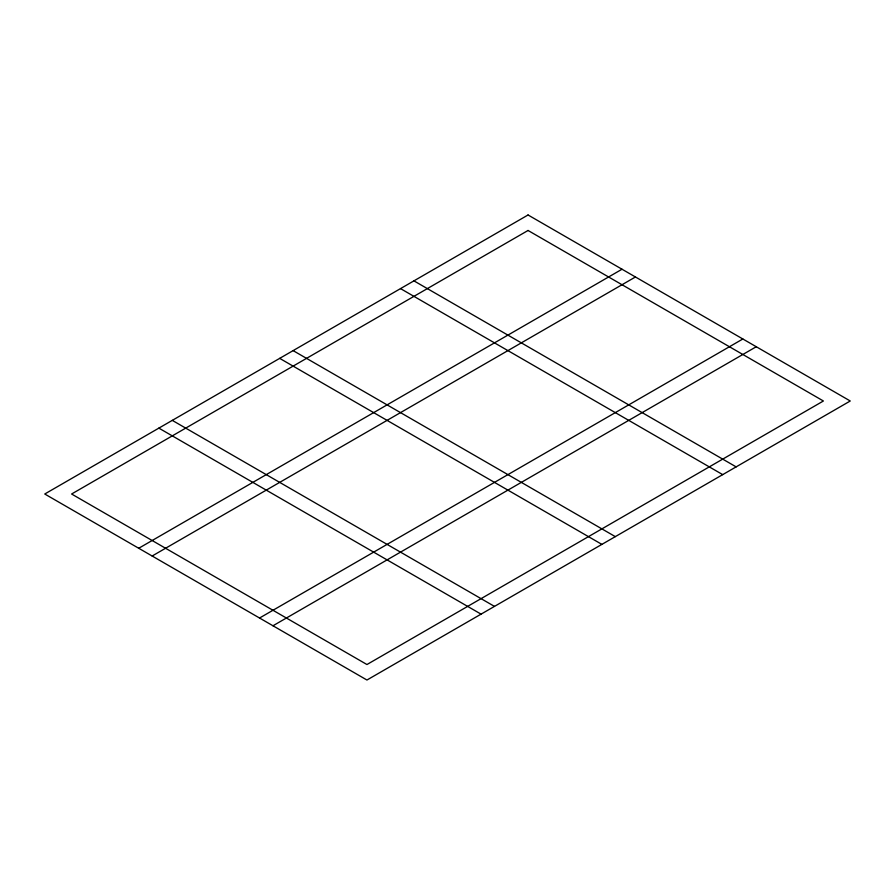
<?xml version="1.0" encoding="UTF-8"?>
<svg xmlns="http://www.w3.org/2000/svg" width="895" height="895" viewBox="0 0 895 895"><rect width="100%" height="100%" fill="white"/><g stroke="black" fill="none" stroke-linecap="round" stroke-linejoin="round"><path stroke-width="1.34" d="M138.725 548.266L622.025 269.227M152.15 556.008L635.45 276.98M259.55 618.02L742.85 338.992M272.975 625.773L756.275 346.734M413.937 280.862L736.137 466.877M400.512 288.604L722.712 474.63M293.112 350.616L615.312 536.631M279.688 358.369L601.887 544.384M172.287 420.37L494.487 606.396M158.862 428.123L481.062 614.138M528.05 214.979L44.75 494.006L366.95 680.021L850.25 400.994L528.05 214.979M528.05 230.474L71.6 494.006L366.95 664.526L823.4 400.994L528.05 230.474"/></g></svg>
